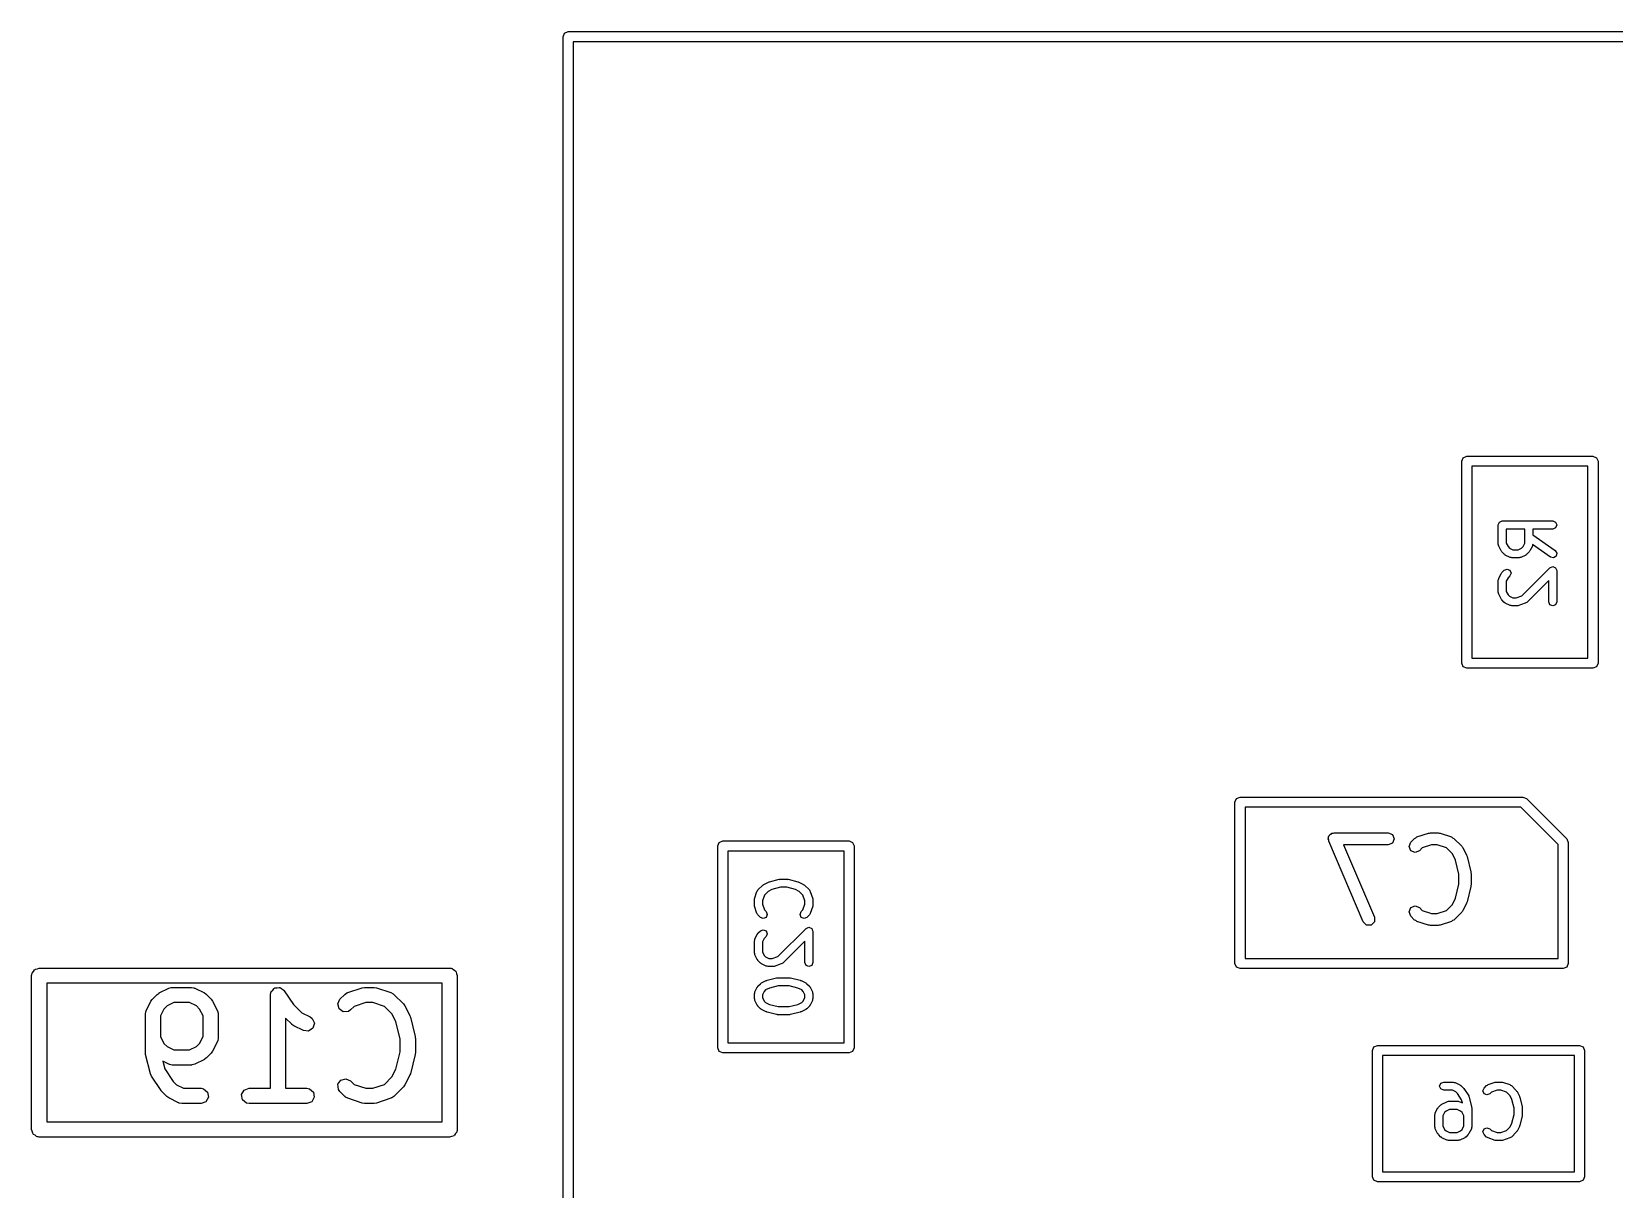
# Model space of a CAD drawing. Extents: x 0.33 to 2.38, y 0.19 to 1.82.
# Drawn here: x 0.561 to 1.178, y 1.18 to 1.632 of the extents above; entities that cross this region are included whole.
import ezdxf

# ---------------------------------------------------------------- set-up
doc = ezdxf.new("R2010")
doc.units = 0
doc.header["$MEASUREMENT"] = 0
doc.layers.add('BLACK', color=7, linetype='CONTINUOUS')

msp = doc.modelspace()

# ---------------------------------------------------------------- linework, layer by layer
at = {"layer": 'BLACK', "linetype": 'CONTINUOUS'}
for p, q in [((0.76811, 1.62992), (0.768687, 1.63131)), ((0.76811, 0.370079), (0.76811, 1.62992)), ((0.768687, 1.63131), (0.770079, 1.63189)), ((0.770079, 1.63189), (2.02992, 1.63189)), ((0.772047, 1.62795), (0.772047, 0.372047)), ((2.02795, 1.62795), (0.772047, 1.62795)), ((1.11843, 1.46437), (1.119, 1.46576)), ((1.11843, 1.38563), (1.11843, 1.46437)), ((1.119, 1.46576), (1.12039, 1.46634)), ((1.12039, 1.46634), (1.16961, 1.46634)), ((1.12236, 1.4624), (1.12236, 1.3876)), ((1.16764, 1.4624), (1.12236, 1.4624)), ((1.16764, 1.3876), (1.16764, 1.4624)), ((1.16961, 1.46634), (1.171, 1.46576)), ((1.171, 1.46576), (1.17157, 1.46437)), ((1.17157, 1.46437), (1.17157, 1.38563)), ((1.13268, 1.43953), (1.13314, 1.44064)), ((1.13268, 1.43203), (1.13268, 1.43953)), ((1.13314, 1.44064), (1.13426, 1.4411)), ((1.13426, 1.4411), (1.15394, 1.4411)), ((1.14299, 1.43795), (1.13583, 1.43795)), ((1.13583, 1.43795), (1.13583, 1.4324)), ((1.14299, 1.4324), (1.14299, 1.43795)), ((1.15394, 1.43795), (1.14614, 1.43795)), ((1.14614, 1.43795), (1.14614, 1.43566)), ((1.15394, 1.4411), (1.15506, 1.44064)), ((1.15506, 1.43842), (1.15394, 1.43795)), ((1.15506, 1.44064), (1.15552, 1.43953)), ((1.15552, 1.43953), (1.15506, 1.43842)), ((1.13282, 1.43169), (1.13268, 1.43203)), ((1.13285, 1.43133), (1.13282, 1.43169)), ((1.13583, 1.4324), (1.13649, 1.43109)), ((1.14234, 1.43109), (1.14299, 1.4324)), ((1.146, 1.43169), (1.14598, 1.43133)), ((1.14608, 1.43187), (1.146, 1.43169)), ((1.15304, 1.42699), (1.14608, 1.43187)), ((1.14614, 1.43566), (1.15485, 1.42957)), ((1.13379, 1.42945), (1.13285, 1.43133)), ((1.13398, 1.42928), (1.13379, 1.42945)), ((1.13408, 1.42904), (1.13398, 1.42928)), ((1.13502, 1.4281), (1.13408, 1.42904)), ((1.13526, 1.42801), (1.13502, 1.4281)), ((1.13543, 1.42781), (1.13526, 1.42801)), ((1.1373, 1.42687), (1.13543, 1.42781)), ((1.13649, 1.43109), (1.13707, 1.43051)), ((1.13707, 1.43051), (1.13838, 1.42986)), ((1.13767, 1.42685), (1.1373, 1.42687)), ((1.13801, 1.42671), (1.13767, 1.42685)), ((1.14082, 1.42671), (1.13801, 1.42671)), ((1.13838, 1.42986), (1.14045, 1.42986)), ((1.14045, 1.42986), (1.14176, 1.43051)), ((1.14116, 1.42685), (1.14082, 1.42671)), ((1.14152, 1.42687), (1.14116, 1.42685)), ((1.1434, 1.42781), (1.14152, 1.42687)), ((1.14176, 1.43051), (1.14234, 1.43109)), ((1.14357, 1.42801), (1.1434, 1.42781)), ((1.14381, 1.4281), (1.14357, 1.42801)), ((1.14475, 1.42904), (1.14381, 1.4281)), ((1.14484, 1.42928), (1.14475, 1.42904)), ((1.14504, 1.42945), (1.14484, 1.42928)), ((1.14598, 1.43133), (1.14504, 1.42945)), ((1.15422, 1.42673), (1.15304, 1.42699)), ((1.15523, 1.42738), (1.15422, 1.42673)), ((1.15485, 1.42957), (1.15549, 1.42855)), ((1.15549, 1.42855), (1.15523, 1.42738)), ((1.13285, 1.41867), (1.13379, 1.42055)), ((1.13379, 1.42055), (1.13398, 1.42072)), ((1.13398, 1.42072), (1.13408, 1.42096)), ((1.13408, 1.42096), (1.13502, 1.4219)), ((1.13502, 1.4219), (1.13613, 1.42236)), ((1.13613, 1.42236), (1.13725, 1.4219)), ((1.13725, 1.41967), (1.13649, 1.41891)), ((1.13725, 1.4219), (1.13771, 1.42078)), ((1.13771, 1.42078), (1.13725, 1.41967)), ((1.14184, 1.41185), (1.15283, 1.42283)), ((1.15283, 1.42283), (1.15394, 1.42329)), ((1.15394, 1.42329), (1.15506, 1.42283)), ((1.15506, 1.42283), (1.15525, 1.42236)), ((1.15525, 1.42236), (1.15552, 1.42172)), ((1.15552, 1.42172), (1.15552, 1.40953)), ((1.13268, 1.41797), (1.13282, 1.41831)), ((1.13268, 1.41328), (1.13268, 1.41797)), ((1.13282, 1.41294), (1.13268, 1.41328)), ((1.13282, 1.41831), (1.13285, 1.41867)), ((1.13285, 1.41258), (1.13282, 1.41294)), ((1.13649, 1.41891), (1.13583, 1.4176)), ((1.13583, 1.4176), (1.13583, 1.41365)), ((1.13583, 1.41365), (1.13649, 1.41234)), ((1.15237, 1.41792), (1.14381, 1.40936)), ((1.15237, 1.40953), (1.15237, 1.41792)), ((1.13379, 1.4107), (1.13285, 1.41258)), ((1.13398, 1.41053), (1.13379, 1.4107)), ((1.13408, 1.41029), (1.13398, 1.41053)), ((1.13502, 1.40936), (1.13408, 1.41029)), ((1.13526, 1.40926), (1.13502, 1.40936)), ((1.13543, 1.40906), (1.13526, 1.40926)), ((1.1373, 1.40812), (1.13543, 1.40906)), ((1.13649, 1.41234), (1.13707, 1.41176)), ((1.13707, 1.41176), (1.13838, 1.41111)), ((1.13767, 1.4081), (1.1373, 1.40812)), ((1.13801, 1.40796), (1.13767, 1.4081)), ((1.13988, 1.40796), (1.13801, 1.40796)), ((1.13838, 1.41111), (1.13963, 1.41111)), ((1.13963, 1.41111), (1.14184, 1.41185)), ((1.14012, 1.40806), (1.13988, 1.40796)), ((1.14038, 1.40804), (1.14012, 1.40806)), ((1.14319, 1.40898), (1.14038, 1.40804)), ((1.14347, 1.40922), (1.14319, 1.40898)), ((1.14381, 1.40936), (1.14347, 1.40922)), ((1.15283, 1.40842), (1.15237, 1.40953)), ((1.15394, 1.40796), (1.15283, 1.40842)), ((1.15506, 1.40842), (1.15394, 1.40796)), ((1.15552, 1.40953), (1.15506, 1.40842)), ((1.119, 1.38424), (1.11843, 1.38563)), ((1.12039, 1.38366), (1.119, 1.38424)), ((1.16961, 1.38366), (1.12039, 1.38366)), ((1.12236, 1.3876), (1.16764, 1.3876)), ((1.171, 1.38424), (1.16961, 1.38366)), ((1.17157, 1.38563), (1.171, 1.38424)), ((1.03004, 1.3315), (1.03062, 1.33289)), ((1.03062, 1.33289), (1.03201, 1.33346)), ((1.03201, 1.33346), (1.14224, 1.33346)), ((1.14224, 1.33346), (1.14364, 1.33289)), ((1.14364, 1.33289), (1.15938, 1.31714)), ((1.03004, 1.2685), (1.03004, 1.3315)), ((1.03398, 1.32953), (1.03398, 1.27047)), ((1.14143, 1.32953), (1.03398, 1.32953)), ((1.15602, 1.31493), (1.14143, 1.32953)), ((0.828425, 1.31437), (0.829002, 1.31576)), ((0.828425, 1.23563), (0.828425, 1.31437)), ((0.829002, 1.31576), (0.830394, 1.31634)), ((0.830394, 1.31634), (0.879606, 1.31634)), ((0.879606, 1.31634), (0.880998, 1.31576)), ((0.880998, 1.31576), (0.881575, 1.31437)), ((0.881575, 1.31437), (0.881575, 1.23563)), ((1.06639, 1.31717), (1.06657, 1.31759)), ((1.06658, 1.31672), (1.06639, 1.31717)), ((1.06656, 1.31805), (1.0669, 1.31839)), ((1.06657, 1.31759), (1.06656, 1.31805)), ((1.06658, 1.31624), (1.06658, 1.31672)), ((1.08008, 1.28474), (1.06658, 1.31624)), ((1.0669, 1.31839), (1.06708, 1.31884)), ((1.06708, 1.31884), (1.0675, 1.31902)), ((1.0675, 1.31902), (1.06782, 1.31934)), ((1.06782, 1.31934), (1.06831, 1.31935)), ((1.06831, 1.31935), (1.06875, 1.31953)), ((1.06875, 1.31953), (1.08975, 1.31953)), ((1.08975, 1.31481), (1.07234, 1.31481)), ((1.07234, 1.31481), (1.08442, 1.28661)), ((1.08975, 1.31953), (1.09142, 1.31884)), ((1.09142, 1.3155), (1.08975, 1.31481)), ((1.09142, 1.31884), (1.09211, 1.31717)), ((1.09211, 1.31717), (1.09142, 1.3155)), ((1.09789, 1.31417), (1.09858, 1.31584)), ((1.09858, 1.31584), (1.10008, 1.31734)), ((1.10008, 1.31734), (1.10059, 1.31755)), ((1.10059, 1.31755), (1.101, 1.31791)), ((1.101, 1.31791), (1.1055, 1.31941)), ((1.10663, 1.31481), (1.10303, 1.31361)), ((1.1055, 1.31941), (1.10589, 1.31938)), ((1.10589, 1.31938), (1.10625, 1.31953)), ((1.10625, 1.31953), (1.10925, 1.31953)), ((1.10886, 1.31481), (1.10663, 1.31481)), ((1.11247, 1.31361), (1.10886, 1.31481)), ((1.10925, 1.31953), (1.10961, 1.31938)), ((1.10961, 1.31938), (1.11, 1.31941)), ((1.11, 1.31941), (1.11449, 1.31791)), ((1.11449, 1.31791), (1.11491, 1.31755)), ((1.11491, 1.31755), (1.11542, 1.31734)), ((1.11542, 1.31734), (1.11842, 1.31434)), ((1.11842, 1.31434), (1.11857, 1.31398)), ((1.15602, 1.27047), (1.15602, 1.31493)), ((1.15938, 1.31714), (1.15938, 1.31714)), ((1.15938, 1.31714), (1.15996, 1.31575)), ((1.15996, 1.31575), (1.15996, 1.2685)), ((0.832362, 1.3124), (0.832362, 1.2376)), ((0.877638, 1.3124), (0.832362, 1.3124)), ((0.877638, 1.2376), (0.877638, 1.3124)), ((1.09858, 1.3125), (1.09789, 1.31417)), ((1.10025, 1.31181), (1.09858, 1.3125)), ((1.10192, 1.3125), (1.10025, 1.31181)), ((1.10303, 1.31361), (1.10192, 1.3125)), ((1.11481, 1.31127), (1.11247, 1.31361)), ((1.11602, 1.30885), (1.11481, 1.31127)), ((1.11738, 1.30338), (1.11602, 1.30885)), ((1.11857, 1.31398), (1.11886, 1.31373)), ((1.11886, 1.31373), (1.12036, 1.31073)), ((1.12036, 1.31073), (1.12038, 1.31046)), ((1.12038, 1.31046), (1.12054, 1.31024)), ((1.12054, 1.31024), (1.12204, 1.30425)), ((1.11738, 1.29946), (1.11738, 1.30338)), ((1.12204, 1.30425), (1.12199, 1.30395)), ((1.12199, 1.30395), (1.12211, 1.30367)), ((1.12211, 1.30367), (1.12211, 1.29917)), ((0.842764, 1.29378), (0.843701, 1.29659)), ((0.843701, 1.29659), (0.843941, 1.29687)), ((0.843941, 1.29687), (0.844082, 1.2972)), ((0.844082, 1.2972), (0.845956, 1.29908)), ((0.845956, 1.29908), (0.846196, 1.29918)), ((0.846196, 1.29918), (0.846366, 1.29937)), ((0.846366, 1.29937), (0.84824, 1.30031)), ((0.848003, 1.29667), (0.846572, 1.29524)), ((0.849494, 1.29742), (0.848003, 1.29667)), ((0.84824, 1.30031), (0.848419, 1.30032)), ((0.848419, 1.30032), (0.848563, 1.30043)), ((0.848563, 1.30043), (0.852312, 1.30137)), ((0.852888, 1.29827), (0.849494, 1.29742)), ((0.852312, 1.30137), (0.85251, 1.30134)), ((0.85251, 1.30134), (0.852694, 1.30142)), ((0.852694, 1.30142), (0.855506, 1.30142)), ((0.855313, 1.29827), (0.852888, 1.29827)), ((0.858706, 1.29742), (0.855313, 1.29827)), ((0.855506, 1.30142), (0.855691, 1.30134)), ((0.855691, 1.30134), (0.855888, 1.30137)), ((0.855888, 1.30137), (0.859638, 1.30043)), ((0.860198, 1.29667), (0.858706, 1.29742)), ((0.859638, 1.30043), (0.859782, 1.30032)), ((0.859782, 1.30032), (0.85996, 1.30031)), ((0.85996, 1.30031), (0.861835, 1.29937)), ((0.861629, 1.29524), (0.860198, 1.29667)), ((0.861835, 1.29937), (0.862005, 1.29918)), ((0.862005, 1.29918), (0.862244, 1.29908)), ((0.862244, 1.29908), (0.864119, 1.2972)), ((0.864119, 1.2972), (0.864259, 1.29687)), ((0.864259, 1.29687), (0.864499, 1.29659)), ((0.864499, 1.29659), (0.865437, 1.29378)), ((1.11602, 1.294), (1.11738, 1.29946)), ((1.12204, 1.2986), (1.12054, 1.2926)), ((1.12211, 1.29917), (1.12199, 1.2989)), ((1.12199, 1.2989), (1.12204, 1.2986)), ((0.842683, 1.29328), (0.842782, 1.29352)), ((0.842683, 1.2914), (0.842683, 1.29328)), ((0.842782, 1.29116), (0.842683, 1.2914)), ((0.842782, 1.29352), (0.842764, 1.29378)), ((0.842764, 1.29091), (0.842782, 1.29116)), ((0.843701, 1.28809), (0.842764, 1.29091)), ((0.846572, 1.29524), (0.845833, 1.29302)), ((0.845833, 1.29302), (0.845833, 1.29166)), ((0.845833, 1.29166), (0.846572, 1.28944)), ((0.862368, 1.29302), (0.861629, 1.29524)), ((0.861629, 1.28944), (0.862368, 1.29166)), ((0.862368, 1.29166), (0.862368, 1.29302)), ((0.865437, 1.29091), (0.864499, 1.28809)), ((0.865437, 1.29378), (0.865419, 1.29352)), ((0.865419, 1.29352), (0.865518, 1.29328)), ((0.865518, 1.2914), (0.865419, 1.29116)), ((0.865419, 1.29116), (0.865437, 1.29091)), ((0.865518, 1.29328), (0.865518, 1.2914)), ((1.09789, 1.28867), (1.09858, 1.29034)), ((1.09858, 1.29034), (1.10025, 1.29104)), ((1.10025, 1.29104), (1.10192, 1.29034)), ((1.10192, 1.29034), (1.10303, 1.28924)), ((1.11247, 1.28924), (1.11481, 1.29157)), ((1.11481, 1.29157), (1.11602, 1.294)), ((1.12036, 1.29212), (1.11886, 1.28912)), ((1.12038, 1.29239), (1.12036, 1.29212)), ((1.12054, 1.2926), (1.12038, 1.29239)), ((0.843941, 1.28782), (0.843701, 1.28809)), ((0.844082, 1.28748), (0.843941, 1.28782)), ((0.845019, 1.28654), (0.844082, 1.28748)), ((0.846133, 1.28608), (0.845019, 1.28654)), ((0.847246, 1.28654), (0.846133, 1.28608)), ((0.846572, 1.28944), (0.847246, 1.28877)), ((0.847246, 1.28877), (0.847707, 1.28765)), ((0.847707, 1.28765), (0.847246, 1.28654)), ((0.860493, 1.28765), (0.860955, 1.28877)), ((0.860955, 1.28654), (0.860493, 1.28765)), ((0.860955, 1.28877), (0.861629, 1.28944)), ((0.862068, 1.28608), (0.860955, 1.28654)), ((0.863182, 1.28654), (0.862068, 1.28608)), ((0.864119, 1.28748), (0.863182, 1.28654)), ((0.864259, 1.28782), (0.864119, 1.28748)), ((0.864499, 1.28809), (0.864259, 1.28782)), ((1.08137, 1.28348), (1.08008, 1.28474)), ((1.08318, 1.2835), (1.08137, 1.28348)), ((1.08444, 1.2848), (1.08318, 1.2835)), ((1.08442, 1.28661), (1.08444, 1.2848)), ((1.09858, 1.287), (1.09789, 1.28867)), ((1.10008, 1.2855), (1.09858, 1.287)), ((1.10059, 1.28529), (1.10008, 1.2855)), ((1.101, 1.28493), (1.10059, 1.28529)), ((1.1055, 1.28343), (1.101, 1.28493)), ((1.10303, 1.28924), (1.10663, 1.28804)), ((1.10589, 1.28346), (1.1055, 1.28343)), ((1.10625, 1.28331), (1.10589, 1.28346)), ((1.10663, 1.28804), (1.10886, 1.28804)), ((1.10886, 1.28804), (1.11247, 1.28924)), ((1.10961, 1.28346), (1.10925, 1.28331)), ((1.11, 1.28343), (1.10961, 1.28346)), ((1.11449, 1.28493), (1.11, 1.28343)), ((1.11491, 1.28529), (1.11449, 1.28493)), ((1.11542, 1.2855), (1.11491, 1.28529)), ((1.11842, 1.2885), (1.11542, 1.2855)), ((1.11857, 1.28886), (1.11842, 1.2885)), ((1.11886, 1.28912), (1.11857, 1.28886)), ((0.842683, 1.27734), (0.842823, 1.27768)), ((0.842683, 1.27266), (0.842683, 1.27734)), ((0.842823, 1.27768), (0.842849, 1.27805)), ((0.842849, 1.27805), (0.843787, 1.27992)), ((0.843787, 1.27992), (0.843982, 1.28009)), ((0.843982, 1.28009), (0.844082, 1.28033)), ((0.844082, 1.28033), (0.845019, 1.28127)), ((0.845019, 1.28127), (0.846133, 1.28173)), ((0.846489, 1.27829), (0.845833, 1.27697)), ((0.846133, 1.28173), (0.847246, 1.28127)), ((0.847246, 1.27904), (0.846489, 1.27829)), ((0.847246, 1.28127), (0.847707, 1.28016)), ((0.847707, 1.28016), (0.847246, 1.27904)), ((0.851844, 1.27122), (0.862829, 1.28221)), ((0.862368, 1.27729), (0.853808, 1.26873)), ((0.862368, 1.26891), (0.862368, 1.27729)), ((0.862829, 1.28221), (0.863943, 1.28267)), ((0.863943, 1.28267), (0.865056, 1.28221)), ((0.865056, 1.28221), (0.865254, 1.28173)), ((0.865254, 1.28173), (0.865518, 1.28109)), ((0.865518, 1.28109), (0.865518, 1.26891)), ((1.10925, 1.28331), (1.10625, 1.28331)), ((0.842823, 1.27232), (0.842683, 1.27266)), ((0.842849, 1.27195), (0.842823, 1.27232)), ((0.843787, 1.27008), (0.842849, 1.27195)), ((0.845833, 1.27697), (0.845833, 1.27303)), ((0.845833, 1.27303), (0.846489, 1.27171)), ((0.846489, 1.27171), (0.847065, 1.27114)), ((0.847065, 1.27114), (0.848379, 1.27048)), ((0.849627, 1.27048), (0.851844, 1.27122)), ((0.561123, 1.26483), (0.561616, 1.26542)), ((0.561616, 1.26542), (0.562, 1.26608)), ((0.562, 1.26608), (0.56225, 1.26617)), ((0.56225, 1.26617), (0.562421, 1.26638)), ((0.562421, 1.26638), (0.563177, 1.26651)), ((0.563177, 1.26651), (0.563898, 1.26677)), ((0.563898, 1.26677), (0.723898, 1.26677)), ((0.723898, 1.26677), (0.724281, 1.2667)), ((0.724281, 1.2667), (0.72441, 1.26673)), ((0.72441, 1.26673), (0.724524, 1.26666)), ((0.724524, 1.26666), (0.724908, 1.26659)), ((0.724908, 1.26659), (0.725495, 1.2661)), ((0.725495, 1.2661), (0.72616, 1.26572)), ((0.72616, 1.26572), (0.726251, 1.26547)), ((0.726251, 1.26547), (0.726455, 1.2653)), ((0.726455, 1.2653), (0.726588, 1.26454)), ((0.843982, 1.26991), (0.843787, 1.27008)), ((0.844082, 1.26967), (0.843982, 1.26991)), ((0.845019, 1.26873), (0.844082, 1.26967)), ((0.845258, 1.26863), (0.845019, 1.26873)), ((0.845428, 1.26844), (0.845258, 1.26863)), ((0.847303, 1.2675), (0.845428, 1.26844)), ((0.847669, 1.26747), (0.847303, 1.2675)), ((0.848007, 1.26733), (0.847669, 1.26747)), ((0.849882, 1.26733), (0.848007, 1.26733)), ((0.848379, 1.27048), (0.849627, 1.27048)), ((0.850122, 1.26743), (0.849882, 1.26733)), ((0.85038, 1.26741), (0.850122, 1.26743)), ((0.853192, 1.26835), (0.85038, 1.26741)), ((0.853469, 1.26859), (0.853192, 1.26835)), ((0.853808, 1.26873), (0.853469, 1.26859)), ((0.862829, 1.26779), (0.862368, 1.26891)), ((0.863943, 1.26733), (0.862829, 1.26779)), ((0.865056, 1.26779), (0.863943, 1.26733)), ((0.865518, 1.26891), (0.865056, 1.26779)), ((1.03062, 1.26711), (1.03004, 1.2685)), ((1.03201, 1.26654), (1.03062, 1.26711)), ((1.15799, 1.26654), (1.03201, 1.26654)), ((1.03398, 1.27047), (1.15602, 1.27047)), ((1.15938, 1.26711), (1.15799, 1.26654)), ((1.15996, 1.2685), (1.15938, 1.26711)), ((0.560945, 1.26382), (0.561012, 1.2642)), ((0.560945, 1.20382), (0.560945, 1.26382)), ((0.56099, 1.26433), (0.561055, 1.26445)), ((0.561012, 1.2642), (0.56099, 1.26433)), ((0.561055, 1.26445), (0.561123, 1.26483)), ((0.56685, 1.26087), (0.56685, 1.20677)), ((0.720945, 1.26087), (0.56685, 1.26087)), ((0.610645, 1.25705), (0.614395, 1.25892)), ((0.614395, 1.25892), (0.615378, 1.25922)), ((0.615378, 1.25922), (0.615549, 1.25918)), ((0.615549, 1.25918), (0.615715, 1.25924)), ((0.615715, 1.25924), (0.623214, 1.25924)), ((0.623214, 1.25924), (0.624224, 1.25906)), ((0.624224, 1.25906), (0.62436, 1.25894)), ((0.62436, 1.25894), (0.624535, 1.25892)), ((0.624535, 1.25892), (0.628284, 1.25705)), ((0.654933, 1.25818), (0.655484, 1.25884)), ((0.655484, 1.25884), (0.655651, 1.25887)), ((0.655651, 1.25887), (0.655774, 1.25899)), ((0.655774, 1.25899), (0.656629, 1.25904)), ((0.656629, 1.25904), (0.657473, 1.25919)), ((0.657473, 1.25919), (0.65762, 1.25911)), ((0.65762, 1.25911), (0.657789, 1.25912)), ((0.657789, 1.25912), (0.65848, 1.25861)), ((0.684148, 1.25721), (0.689772, 1.25908)), ((0.689772, 1.25908), (0.690645, 1.25921)), ((0.690645, 1.25921), (0.690706, 1.25924)), ((0.690706, 1.25924), (0.694456, 1.25924)), ((0.694456, 1.25924), (0.695325, 1.25908)), ((0.695325, 1.25908), (0.695389, 1.25908)), ((0.695389, 1.25908), (0.701014, 1.25721)), ((0.720945, 1.20677), (0.720945, 1.26087)), ((0.726588, 1.26454), (0.72685, 1.26382)), ((0.72685, 1.26382), (0.72685, 1.20382)), ((0.842849, 1.25743), (0.843787, 1.2593)), ((0.843787, 1.2593), (0.843982, 1.25947)), ((0.843982, 1.25947), (0.844082, 1.25971)), ((0.844082, 1.25971), (0.845019, 1.26065)), ((0.845019, 1.26065), (0.845258, 1.26075)), ((0.845258, 1.26075), (0.845428, 1.26094)), ((0.845428, 1.26094), (0.847303, 1.26188)), ((0.848557, 1.25898), (0.847065, 1.25824)), ((0.847303, 1.26188), (0.847482, 1.26189)), ((0.847482, 1.26189), (0.847625, 1.262)), ((0.847625, 1.262), (0.851375, 1.26294)), ((0.851951, 1.25983), (0.848557, 1.25898)), ((0.851375, 1.26294), (0.851572, 1.26291)), ((0.851572, 1.26291), (0.851757, 1.26298)), ((0.851757, 1.26298), (0.856444, 1.26298)), ((0.85625, 1.25983), (0.851951, 1.25983)), ((0.859644, 1.25898), (0.85625, 1.25983)), ((0.856444, 1.26298), (0.856628, 1.26291)), ((0.856628, 1.26291), (0.856826, 1.26294)), ((0.856826, 1.26294), (0.860575, 1.262)), ((0.861135, 1.25824), (0.859644, 1.25898)), ((0.860575, 1.262), (0.860719, 1.26189)), ((0.860719, 1.26189), (0.860898, 1.26188)), ((0.860898, 1.26188), (0.862772, 1.26094)), ((0.862772, 1.26094), (0.862942, 1.26075)), ((0.862942, 1.26075), (0.863182, 1.26065)), ((0.863182, 1.26065), (0.864119, 1.25971)), ((0.864119, 1.25971), (0.864218, 1.25947)), ((0.864218, 1.25947), (0.864414, 1.2593)), ((0.864414, 1.2593), (0.865351, 1.25743)), ((0.605575, 1.2501), (0.60745, 1.25385)), ((0.60745, 1.25385), (0.607976, 1.25456)), ((0.607976, 1.25456), (0.608003, 1.25462)), ((0.608003, 1.25462), (0.609878, 1.2565)), ((0.609878, 1.2565), (0.610601, 1.257)), ((0.610601, 1.257), (0.610645, 1.25705)), ((0.616412, 1.25333), (0.613715, 1.25198)), ((0.622517, 1.25333), (0.616412, 1.25333)), ((0.625215, 1.25198), (0.622517, 1.25333)), ((0.628284, 1.25705), (0.628994, 1.25652)), ((0.628994, 1.25652), (0.629052, 1.2565)), ((0.629052, 1.2565), (0.630927, 1.25462)), ((0.630927, 1.25462), (0.631433, 1.2539)), ((0.631433, 1.2539), (0.63148, 1.25385)), ((0.63148, 1.25385), (0.633355, 1.2501)), ((0.654007, 1.25628), (0.654186, 1.25729)), ((0.654007, 1.21987), (0.654007, 1.25628)), ((0.654186, 1.25729), (0.654295, 1.25742)), ((0.654295, 1.25742), (0.654313, 1.25759)), ((0.654313, 1.25759), (0.654933, 1.25818)), ((0.65848, 1.25861), (0.659222, 1.25818)), ((0.659222, 1.25818), (0.65928, 1.25802)), ((0.65928, 1.25802), (0.659417, 1.25792)), ((0.659417, 1.25792), (0.663004, 1.25254)), ((0.663004, 1.25254), (0.666208, 1.24934)), ((0.680265, 1.25279), (0.681119, 1.25462)), ((0.680788, 1.25084), (0.680265, 1.25279)), ((0.681119, 1.25462), (0.682994, 1.2565)), ((0.682994, 1.2565), (0.683834, 1.25708)), ((0.683834, 1.25708), (0.68401, 1.2571)), ((0.68401, 1.2571), (0.684148, 1.25721)), ((0.691185, 1.25333), (0.686677, 1.25183)), ((0.693976, 1.25333), (0.691185, 1.25333)), ((0.698485, 1.25183), (0.693976, 1.25333)), ((0.701014, 1.25721), (0.701915, 1.25672)), ((0.701915, 1.25672), (0.702008, 1.25657)), ((0.702008, 1.25657), (0.702168, 1.2565)), ((0.702168, 1.2565), (0.705917, 1.25275)), ((0.705917, 1.25275), (0.706424, 1.25202)), ((0.842683, 1.25672), (0.842823, 1.25706)), ((0.842683, 1.25485), (0.842683, 1.25672)), ((0.842823, 1.25451), (0.842683, 1.25485)), ((0.842823, 1.25706), (0.842849, 1.25743)), ((0.842849, 1.25414), (0.842823, 1.25451)), ((0.843787, 1.25227), (0.842849, 1.25414)), ((0.846489, 1.25766), (0.845833, 1.25635)), ((0.845833, 1.25635), (0.845833, 1.25522)), ((0.845833, 1.25522), (0.846489, 1.2539)), ((0.847065, 1.25824), (0.846489, 1.25766)), ((0.846489, 1.2539), (0.847065, 1.25333)), ((0.847065, 1.25333), (0.848557, 1.25258)), ((0.848557, 1.25258), (0.851951, 1.25173)), ((0.85625, 1.25173), (0.859644, 1.25258)), ((0.859644, 1.25258), (0.861135, 1.25333)), ((0.861711, 1.25766), (0.861135, 1.25824)), ((0.861135, 1.25333), (0.861711, 1.2539)), ((0.862368, 1.25635), (0.861711, 1.25766)), ((0.861711, 1.2539), (0.862368, 1.25522)), ((0.862368, 1.25522), (0.862368, 1.25635)), ((0.865351, 1.25414), (0.864414, 1.25227)), ((0.865351, 1.25743), (0.865377, 1.25706)), ((0.865377, 1.25451), (0.865351, 1.25414)), ((0.865377, 1.25706), (0.865518, 1.25672)), ((0.865518, 1.25485), (0.865377, 1.25451)), ((0.865518, 1.25672), (0.865518, 1.25485)), ((0.605264, 1.24878), (0.605442, 1.24979)), ((0.605264, 1.23379), (0.605264, 1.24878)), ((0.605442, 1.24979), (0.605555, 1.24993)), ((0.605555, 1.24993), (0.605575, 1.2501)), ((0.612518, 1.25078), (0.611169, 1.24809)), ((0.611169, 1.24809), (0.611169, 1.24011)), ((0.613715, 1.25198), (0.612518, 1.25078)), ((0.626412, 1.25078), (0.625215, 1.25198)), ((0.627761, 1.24809), (0.626412, 1.25078)), ((0.627761, 1.24011), (0.627761, 1.24809)), ((0.633355, 1.2501), (0.633647, 1.24912)), ((0.633647, 1.24912), (0.633606, 1.24895)), ((0.633606, 1.24895), (0.633666, 1.24878)), ((0.633666, 1.24878), (0.633666, 1.23941)), ((0.662371, 1.24482), (0.659913, 1.24728)), ((0.659913, 1.24728), (0.659913, 1.21987)), ((0.666208, 1.24934), (0.669529, 1.24768)), ((0.669529, 1.24768), (0.670353, 1.24706)), ((0.670353, 1.24706), (0.671156, 1.24521)), ((0.682443, 1.24968), (0.680788, 1.25084)), ((0.684455, 1.24986), (0.682443, 1.24968)), ((0.685295, 1.25045), (0.684455, 1.24986)), ((0.686677, 1.25183), (0.685295, 1.25045)), ((0.701403, 1.24891), (0.698485, 1.25183)), ((0.702918, 1.24588), (0.701403, 1.24891)), ((0.706424, 1.25202), (0.70647, 1.25198)), ((0.70647, 1.25198), (0.708345, 1.24823)), ((0.708345, 1.24823), (0.70849, 1.24774)), ((0.70849, 1.24774), (0.708569, 1.24763)), ((0.708569, 1.24763), (0.710444, 1.24013)), ((0.843982, 1.2521), (0.843787, 1.25227)), ((0.844082, 1.25186), (0.843982, 1.2521)), ((0.845019, 1.25092), (0.844082, 1.25186)), ((0.845259, 1.25082), (0.845019, 1.25092)), ((0.845428, 1.25063), (0.845259, 1.25082)), ((0.847303, 1.24969), (0.845428, 1.25063)), ((0.847482, 1.24968), (0.847303, 1.24969)), ((0.847625, 1.24957), (0.847482, 1.24968)), ((0.851375, 1.24863), (0.847625, 1.24957)), ((0.851572, 1.24866), (0.851375, 1.24863)), ((0.851757, 1.24858), (0.851572, 1.24866)), ((0.856444, 1.24858), (0.851757, 1.24858)), ((0.851951, 1.25173), (0.85625, 1.25173)), ((0.856628, 1.24866), (0.856444, 1.24858)), ((0.856826, 1.24863), (0.856628, 1.24866)), ((0.860575, 1.24957), (0.856826, 1.24863)), ((0.860719, 1.24968), (0.860575, 1.24957)), ((0.860898, 1.24969), (0.860719, 1.24968)), ((0.862772, 1.25063), (0.860898, 1.24969)), ((0.862942, 1.25082), (0.862772, 1.25063)), ((0.863182, 1.25092), (0.862942, 1.25082)), ((0.864119, 1.25186), (0.863182, 1.25092)), ((0.864218, 1.2521), (0.864119, 1.25186)), ((0.864414, 1.25227), (0.864218, 1.2521)), ((0.66243, 1.24479), (0.662371, 1.24482)), ((0.663139, 1.24427), (0.66243, 1.24479)), ((0.666888, 1.24239), (0.663139, 1.24427)), ((0.668895, 1.24216), (0.666888, 1.24239)), ((0.67058, 1.24328), (0.668895, 1.24216)), ((0.671156, 1.24521), (0.67058, 1.24328)), ((0.704626, 1.23905), (0.702918, 1.24588)), ((0.611169, 1.24011), (0.612518, 1.23741)), ((0.612518, 1.23741), (0.613715, 1.23621)), ((0.613715, 1.23621), (0.616412, 1.23486)), ((0.616412, 1.23486), (0.622517, 1.23486)), ((0.622517, 1.23486), (0.625215, 1.23621)), ((0.625215, 1.23621), (0.626412, 1.23741)), ((0.626412, 1.23741), (0.627761, 1.24011)), ((0.63148, 1.23434), (0.630954, 1.23363)), ((0.633355, 1.23809), (0.63148, 1.23434)), ((0.633375, 1.23826), (0.633355, 1.23809)), ((0.633488, 1.2384), (0.633375, 1.23826)), ((0.633666, 1.23941), (0.633488, 1.2384)), ((0.702918, 1.22732), (0.704626, 1.23415)), ((0.704626, 1.23415), (0.704626, 1.23905)), ((0.710444, 1.24013), (0.710485, 1.23954)), ((0.710485, 1.23954), (0.710532, 1.23941)), ((0.710532, 1.23941), (0.710532, 1.23379)), ((0.829002, 1.23424), (0.828425, 1.23563)), ((0.830394, 1.23366), (0.829002, 1.23424)), ((0.832362, 1.2376), (0.877638, 1.2376)), ((0.880998, 1.23424), (0.879606, 1.23366)), ((0.881575, 1.23563), (0.880998, 1.23424)), ((1.08366, 1.23461), (1.08424, 1.236)), ((1.08366, 1.18539), (1.08366, 1.23461)), ((1.08424, 1.236), (1.08563, 1.23657)), ((1.08563, 1.23657), (1.16437, 1.23657)), ((1.16437, 1.23657), (1.16576, 1.236)), ((1.16576, 1.236), (1.16634, 1.23461)), ((1.16634, 1.23461), (1.16634, 1.18539)), ((0.60531, 1.23366), (0.605264, 1.23379)), ((0.605352, 1.23307), (0.60531, 1.23366)), ((0.607226, 1.22557), (0.605352, 1.23307)), ((0.614395, 1.22927), (0.612102, 1.23042)), ((0.612102, 1.23042), (0.612832, 1.2275)), ((0.61457, 1.22925), (0.614395, 1.22927)), ((0.614705, 1.22914), (0.61457, 1.22925)), ((0.615715, 1.22896), (0.614705, 1.22914)), ((0.623214, 1.22896), (0.615715, 1.22896)), ((0.62338, 1.22902), (0.623214, 1.22896)), ((0.623552, 1.22898), (0.62338, 1.22902)), ((0.624535, 1.22927), (0.623552, 1.22898)), ((0.628284, 1.23114), (0.624535, 1.22927)), ((0.628329, 1.23119), (0.628284, 1.23114)), ((0.629052, 1.2317), (0.628329, 1.23119)), ((0.630927, 1.23357), (0.629052, 1.2317)), ((0.630954, 1.23363), (0.630927, 1.23357)), ((0.710444, 1.23307), (0.708569, 1.22557)), ((0.710532, 1.23379), (0.710429, 1.23321)), ((0.710429, 1.23321), (0.710444, 1.23307)), ((0.879606, 1.23366), (0.830394, 1.23366)), ((1.0876, 1.23264), (1.0876, 1.18736)), ((1.1624, 1.23264), (1.0876, 1.23264)), ((1.1624, 1.18736), (1.1624, 1.23264)), ((0.607236, 1.22556), (0.607226, 1.22557)), ((0.607634, 1.22465), (0.607236, 1.22556)), ((0.611384, 1.21902), (0.607634, 1.22465)), ((0.612832, 1.2275), (0.616135, 1.22254)), ((0.616135, 1.22254), (0.617464, 1.22121)), ((0.680355, 1.22143), (0.681513, 1.22308)), ((0.681513, 1.22308), (0.683464, 1.2236)), ((0.683464, 1.2236), (0.685295, 1.22275)), ((0.685295, 1.22275), (0.686677, 1.22137)), ((0.698485, 1.22137), (0.701403, 1.22429)), ((0.701403, 1.22429), (0.702918, 1.22732)), ((0.708345, 1.22497), (0.70647, 1.22122)), ((0.708361, 1.2251), (0.708345, 1.22497)), ((0.708569, 1.22557), (0.708361, 1.2251)), ((1.10983, 1.22074), (1.11029, 1.22186)), ((1.11029, 1.22186), (1.11141, 1.22232)), ((1.11141, 1.22232), (1.11516, 1.22232)), ((1.11516, 1.22232), (1.1155, 1.22218)), ((1.1155, 1.22218), (1.11586, 1.22215)), ((1.11586, 1.22215), (1.11774, 1.22121)), ((1.12872, 1.2213), (1.13153, 1.22224)), ((1.13153, 1.22224), (1.13179, 1.22222)), ((1.13179, 1.22222), (1.13203, 1.22232)), ((1.13203, 1.22232), (1.13391, 1.22232)), ((1.13391, 1.22232), (1.13414, 1.22222)), ((1.13414, 1.22222), (1.1344, 1.22224)), ((1.1344, 1.22224), (1.13722, 1.2213)), ((0.611495, 1.21894), (0.611384, 1.21902)), ((0.611753, 1.21857), (0.611495, 1.21894)), ((0.613627, 1.2167), (0.611753, 1.21857)), ((0.613686, 1.21667), (0.613627, 1.2167)), ((0.614395, 1.21615), (0.613686, 1.21667)), ((0.618144, 1.21427), (0.614395, 1.21615)), ((0.617464, 1.22121), (0.620162, 1.21987)), ((0.620162, 1.21987), (0.626964, 1.21987)), ((0.626964, 1.21987), (0.627974, 1.21969)), ((0.627974, 1.21969), (0.629521, 1.21839)), ((0.629872, 1.2164), (0.628862, 1.21465)), ((0.629521, 1.21839), (0.629872, 1.2164)), ((0.642804, 1.21743), (0.643814, 1.21917)), ((0.643154, 1.21544), (0.642804, 1.21743)), ((0.643814, 1.21917), (0.645712, 1.21987)), ((0.645712, 1.21987), (0.654007, 1.21987)), ((0.659913, 1.21987), (0.668209, 1.21987)), ((0.668209, 1.21987), (0.669219, 1.21969)), ((0.669219, 1.21969), (0.670766, 1.21839)), ((0.671117, 1.2164), (0.670107, 1.21465)), ((0.670766, 1.21839), (0.671117, 1.2164)), ((0.680531, 1.21941), (0.680355, 1.22143)), ((0.681119, 1.21857), (0.680531, 1.21941)), ((0.682994, 1.2167), (0.681119, 1.21857)), ((0.683154, 1.21662), (0.682994, 1.2167)), ((0.683246, 1.21647), (0.683154, 1.21662)), ((0.684148, 1.21599), (0.683246, 1.21647)), ((0.689772, 1.21411), (0.684148, 1.21599)), ((0.686677, 1.22137), (0.691185, 1.21987)), ((0.691185, 1.21987), (0.693976, 1.21987)), ((0.693976, 1.21987), (0.698485, 1.22137)), ((0.701014, 1.21599), (0.695389, 1.21411)), ((0.701152, 1.2161), (0.701014, 1.21599)), ((0.701328, 1.21611), (0.701152, 1.2161)), ((0.702168, 1.2167), (0.701328, 1.21611)), ((0.705917, 1.22045), (0.702168, 1.2167)), ((0.705945, 1.22051), (0.705917, 1.22045)), ((0.70647, 1.22122), (0.705945, 1.22051)), ((1.11029, 1.21963), (1.10983, 1.22074)), ((1.11141, 1.21917), (1.11029, 1.21963)), ((1.11479, 1.21917), (1.11141, 1.21917)), ((1.1161, 1.21851), (1.11479, 1.21917)), ((1.11675, 1.21786), (1.1161, 1.21851)), ((1.11838, 1.21541), (1.11675, 1.21786)), ((1.11774, 1.22121), (1.11791, 1.22102)), ((1.11791, 1.22102), (1.11815, 1.22092)), ((1.11815, 1.22092), (1.11908, 1.21998)), ((1.11908, 1.21998), (1.11915, 1.21983)), ((1.11915, 1.21983), (1.11928, 1.21974)), ((1.11928, 1.21974), (1.12115, 1.21693)), ((1.12115, 1.21693), (1.12121, 1.21666)), ((1.12121, 1.21666), (1.12137, 1.21644)), ((1.12137, 1.21644), (1.12231, 1.21269)), ((1.12671, 1.21887), (1.12717, 1.21998)), ((1.12717, 1.21775), (1.12671, 1.21887)), ((1.12717, 1.21998), (1.1281, 1.22092)), ((1.12828, 1.21729), (1.12717, 1.21775)), ((1.1281, 1.22092), (1.12844, 1.22106)), ((1.12939, 1.21775), (1.12828, 1.21729)), ((1.12844, 1.22106), (1.12872, 1.2213)), ((1.13007, 1.21843), (1.12939, 1.21775)), ((1.13229, 1.21917), (1.13007, 1.21843)), ((1.13365, 1.21917), (1.13229, 1.21917)), ((1.13587, 1.21843), (1.13365, 1.21917)), ((1.1373, 1.217), (1.13587, 1.21843)), ((1.13722, 1.2213), (1.13749, 1.22106)), ((1.13804, 1.21551), (1.1373, 1.217)), ((1.13749, 1.22106), (1.13783, 1.22092)), ((1.13783, 1.22092), (1.13971, 1.21904)), ((1.13889, 1.21211), (1.13804, 1.21551)), ((1.13971, 1.21904), (1.1398, 1.2188)), ((1.1398, 1.2188), (1.14, 1.21863)), ((1.14, 1.21863), (1.14094, 1.21676)), ((1.14094, 1.21676), (1.14095, 1.21658)), ((1.14095, 1.21658), (1.14106, 1.21644)), ((1.14106, 1.21644), (1.14199, 1.21269)), ((0.61832, 1.21425), (0.618144, 1.21427)), ((0.618455, 1.21414), (0.61832, 1.21425)), ((0.619465, 1.21396), (0.618455, 1.21414)), ((0.626964, 1.21396), (0.619465, 1.21396)), ((0.628862, 1.21465), (0.626964, 1.21396)), ((0.644702, 1.21414), (0.643154, 1.21544)), ((0.645712, 1.21396), (0.644702, 1.21414)), ((0.668209, 1.21396), (0.645712, 1.21396)), ((0.670107, 1.21465), (0.668209, 1.21396)), ((0.689837, 1.21411), (0.689772, 1.21411)), ((0.690706, 1.21396), (0.689837, 1.21411)), ((0.694456, 1.21396), (0.690706, 1.21396)), ((0.694516, 1.21398), (0.694456, 1.21396)), ((0.695389, 1.21411), (0.694516, 1.21398)), ((1.10796, 1.20949), (1.1081, 1.20983)), ((1.10796, 1.20481), (1.10796, 1.20949)), ((1.1081, 1.20983), (1.10812, 1.2102)), ((1.10812, 1.2102), (1.10906, 1.21207)), ((1.10906, 1.21207), (1.10926, 1.21224)), ((1.10926, 1.21224), (1.10936, 1.21248)), ((1.10936, 1.21248), (1.11029, 1.21342)), ((1.11029, 1.21342), (1.11053, 1.21352)), ((1.11053, 1.21352), (1.1107, 1.21371)), ((1.1107, 1.21371), (1.11258, 1.21465)), ((1.11176, 1.21044), (1.11111, 1.20912)), ((1.11234, 1.21101), (1.11176, 1.21044)), ((1.11365, 1.21167), (1.11234, 1.21101)), ((1.11258, 1.21465), (1.11294, 1.21468)), ((1.11294, 1.21468), (1.11328, 1.21482)), ((1.11328, 1.21482), (1.11703, 1.21482)), ((1.11666, 1.21167), (1.11365, 1.21167)), ((1.11797, 1.21101), (1.11666, 1.21167)), ((1.11703, 1.21482), (1.11737, 1.21468)), ((1.11737, 1.21468), (1.11774, 1.21465)), ((1.11774, 1.21465), (1.11869, 1.21417)), ((1.11855, 1.21044), (1.11797, 1.21101)), ((1.11869, 1.21417), (1.11838, 1.21541)), ((1.11921, 1.20912), (1.11855, 1.21044)), ((1.12231, 1.21269), (1.12228, 1.21249)), ((1.12228, 1.21249), (1.12236, 1.21231)), ((1.12236, 1.21231), (1.12236, 1.20481)), ((1.13804, 1.20629), (1.13889, 1.20969)), ((1.13889, 1.20969), (1.13889, 1.21211)), ((1.14199, 1.21269), (1.14197, 1.21249)), ((1.14197, 1.21249), (1.14204, 1.21231)), ((1.14204, 1.20949), (1.14197, 1.20931)), ((1.14204, 1.21231), (1.14204, 1.20949)), ((0.561207, 1.2031), (0.560945, 1.20382)), ((0.56685, 1.20677), (0.720945, 1.20677)), ((0.72674, 1.20319), (0.726672, 1.20281)), ((0.726806, 1.20331), (0.72674, 1.20319)), ((0.72685, 1.20382), (0.726783, 1.20344)), ((0.726783, 1.20344), (0.726806, 1.20331)), ((1.1081, 1.20447), (1.10796, 1.20481)), ((1.10812, 1.2041), (1.1081, 1.20447)), ((1.10906, 1.20223), (1.10812, 1.2041)), ((1.11111, 1.20912), (1.11111, 1.20518)), ((1.11111, 1.20518), (1.11176, 1.20386)), ((1.11176, 1.20386), (1.11234, 1.20329)), ((1.11234, 1.20329), (1.11365, 1.20263)), ((1.11666, 1.20263), (1.11797, 1.20329)), ((1.11797, 1.20329), (1.11855, 1.20386)), ((1.11855, 1.20386), (1.11921, 1.20518)), ((1.11921, 1.20518), (1.11921, 1.20912)), ((1.12219, 1.2041), (1.12125, 1.20223)), ((1.12222, 1.20447), (1.12219, 1.2041)), ((1.12236, 1.20481), (1.12222, 1.20447)), ((1.12671, 1.20293), (1.12717, 1.20405)), ((1.12717, 1.20405), (1.12828, 1.20451)), ((1.12828, 1.20451), (1.12939, 1.20405)), ((1.12939, 1.20405), (1.13007, 1.20337)), ((1.13007, 1.20337), (1.13229, 1.20263)), ((1.13365, 1.20263), (1.13587, 1.20337)), ((1.13587, 1.20337), (1.1373, 1.2048)), ((1.1373, 1.2048), (1.13804, 1.20629)), ((1.14, 1.20317), (1.1398, 1.203)), ((1.14094, 1.20504), (1.14, 1.20317)), ((1.14095, 1.20522), (1.14094, 1.20504)), ((1.14106, 1.20536), (1.14095, 1.20522)), ((1.14199, 1.20911), (1.14106, 1.20536)), ((1.14197, 1.20931), (1.14199, 1.20911)), ((0.56134, 1.20234), (0.561207, 1.2031)), ((0.561545, 1.20217), (0.56134, 1.20234)), ((0.561636, 1.20192), (0.561545, 1.20217)), ((0.5623, 1.20154), (0.561636, 1.20192)), ((0.562888, 1.20104), (0.5623, 1.20154)), ((0.563271, 1.20098), (0.562888, 1.20104)), ((0.563385, 1.20091), (0.563271, 1.20098)), ((0.563514, 1.20093), (0.563385, 1.20091)), ((0.563898, 1.20087), (0.563514, 1.20093)), ((0.723898, 1.20087), (0.563898, 1.20087)), ((0.724618, 1.20113), (0.723898, 1.20087)), ((0.725374, 1.20126), (0.724618, 1.20113)), ((0.725545, 1.20147), (0.725374, 1.20126)), ((0.725796, 1.20156), (0.725545, 1.20147)), ((0.726179, 1.20222), (0.725796, 1.20156)), ((0.726672, 1.20281), (0.726179, 1.20222)), ((1.10926, 1.20206), (1.10906, 1.20223)), ((1.10936, 1.20182), (1.10926, 1.20206)), ((1.11029, 1.20088), (1.10936, 1.20182)), ((1.11053, 1.20078), (1.11029, 1.20088)), ((1.1107, 1.20059), (1.11053, 1.20078)), ((1.11258, 1.19965), (1.1107, 1.20059)), ((1.11294, 1.19962), (1.11258, 1.19965)), ((1.11328, 1.19948), (1.11294, 1.19962)), ((1.11703, 1.19948), (1.11328, 1.19948)), ((1.11365, 1.20263), (1.11666, 1.20263)), ((1.11737, 1.19962), (1.11703, 1.19948)), ((1.11774, 1.19965), (1.11737, 1.19962)), ((1.11961, 1.20059), (1.11774, 1.19965)), ((1.11978, 1.20078), (1.11961, 1.20059)), ((1.12002, 1.20088), (1.11978, 1.20078)), ((1.12096, 1.20182), (1.12002, 1.20088)), ((1.12106, 1.20206), (1.12096, 1.20182)), ((1.12125, 1.20223), (1.12106, 1.20206)), ((1.12717, 1.20182), (1.12671, 1.20293)), ((1.1281, 1.20088), (1.12717, 1.20182)), ((1.12844, 1.20074), (1.1281, 1.20088)), ((1.12872, 1.2005), (1.12844, 1.20074)), ((1.13153, 1.19956), (1.12872, 1.2005)), ((1.13179, 1.19958), (1.13153, 1.19956)), ((1.13203, 1.19948), (1.13179, 1.19958)), ((1.13391, 1.19948), (1.13203, 1.19948)), ((1.13229, 1.20263), (1.13365, 1.20263)), ((1.13414, 1.19958), (1.13391, 1.19948)), ((1.1344, 1.19956), (1.13414, 1.19958)), ((1.13722, 1.2005), (1.1344, 1.19956)), ((1.13749, 1.20074), (1.13722, 1.2005)), ((1.13783, 1.20088), (1.13749, 1.20074)), ((1.13971, 1.20276), (1.13783, 1.20088)), ((1.1398, 1.203), (1.13971, 1.20276)), ((1.08424, 1.184), (1.08366, 1.18539)), ((1.0876, 1.18736), (1.1624, 1.18736)), ((1.16634, 1.18539), (1.16576, 1.184)), ((1.08563, 1.18343), (1.08424, 1.184)), ((1.16437, 1.18343), (1.08563, 1.18343)), ((1.16576, 1.184), (1.16437, 1.18343))]:
    msp.add_line(p, q, dxfattribs=at)

doc.saveas('drawing.dxf')
